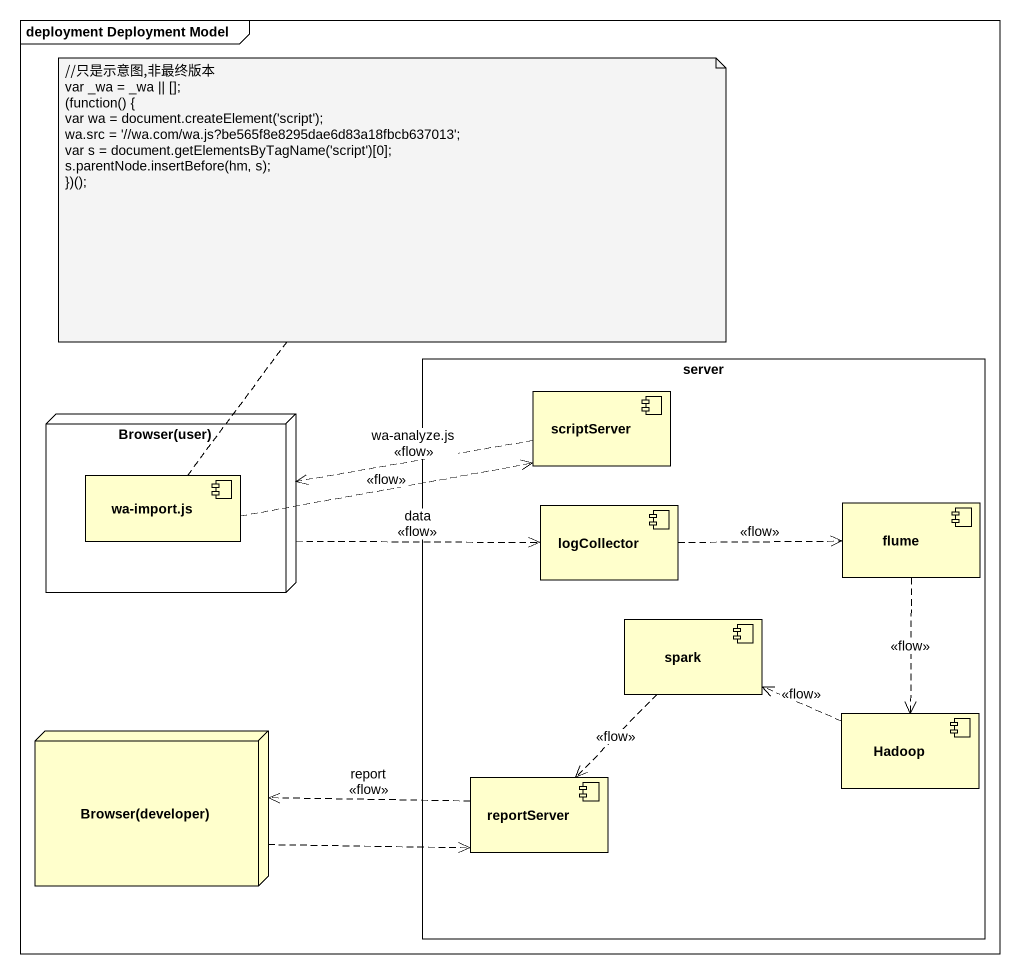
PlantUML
@startuml
mainframe deployment Deployment Model
rectangle server {
  component scriptServer
  component logCollector
  component flume
  component spark
  component Hadoop
  component reportServer
}
node "Browser(user)" as Browser_user {
  component "wa-import.js" as wa_import_js
}
node "Browser(developer)" as Browser_developer
scriptServer .left.> Browser_user : wa-analyze.js\n<<flow>>
Browser_user .right.> logCollector : data\n<<flow>>
wa_import_js .right.> scriptServer : <<flow>>
logCollector .right.> flume : <<flow>>
flume ..> Hadoop : <<flow>>
spark ..> reportServer : <<flow>>
Browser_developer .right.> reportServer
Hadoop .left.> spark : <<flow>>
reportServer .left.> Browser_developer : report\n<<flow>>
note top of wa_import_js
  //只是示意图,非最终版本
  var _wa = _wa || [];
  (function() {
  var wa = document.createElement('script');
  wa.src = '//wa.com/wa.js?be565f8e8295dae6d83a18fbcb637013';
  var s = document.getElementsByTagName('script')[0];
  s.parentNode.insertBefore(hm, s);
  ~})();
end note
@enduml
